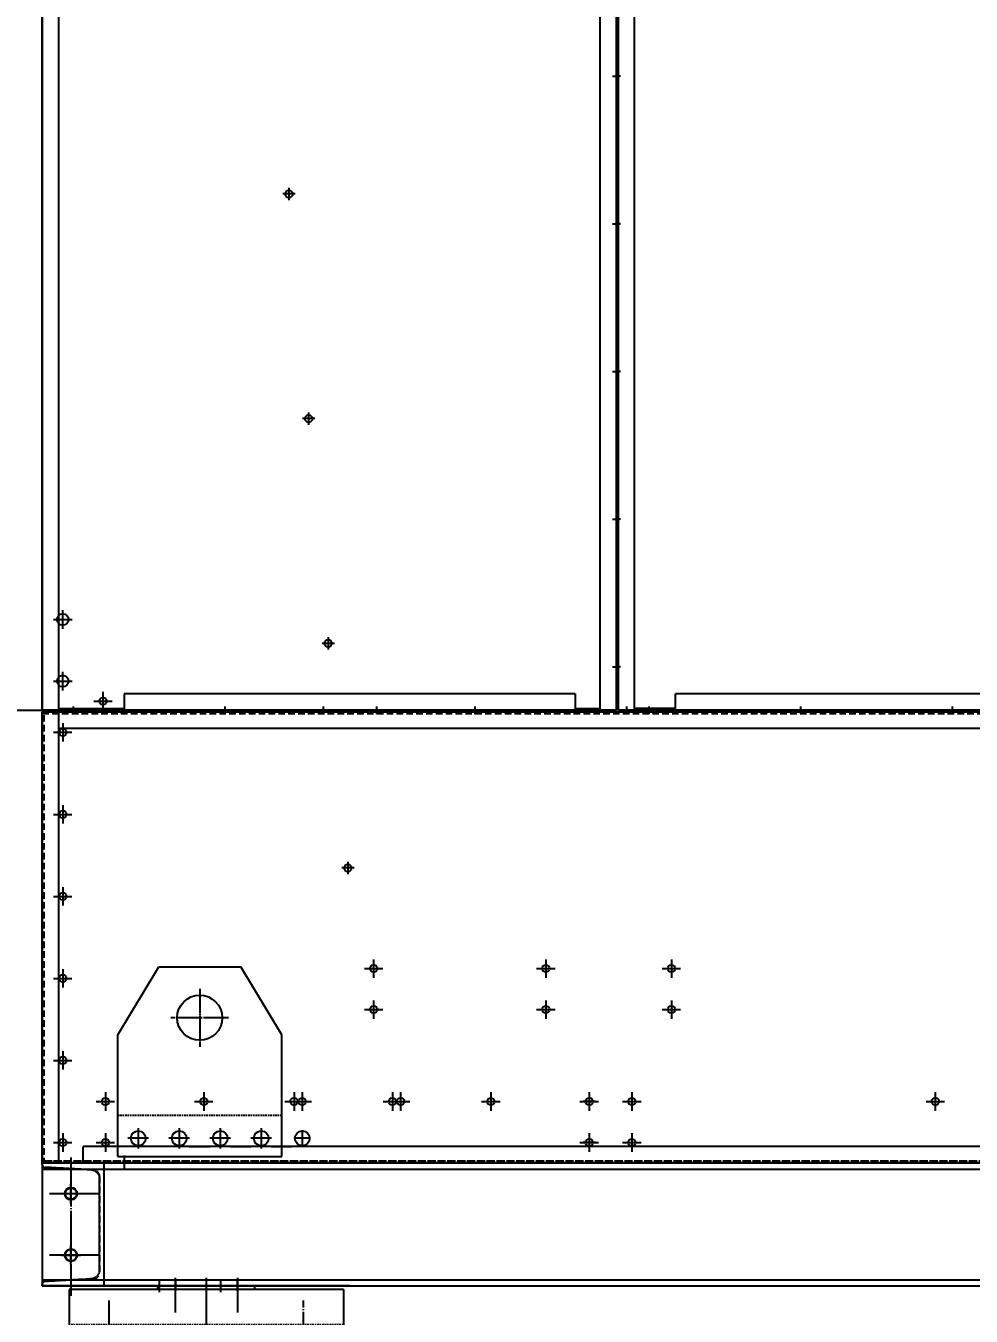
# Model space of a CAD drawing. Header units: millimetres. Extents: x 2322 to 24181, y 2355 to 17812.
# Drawn here: x 5527 to 6680, y 4616 to 6189 of the extents above; entities that cross this region are included whole.
import ezdxf

# ---------------------------------------------------------------- set-up
doc = ezdxf.new("R2010")
doc.units = ezdxf.units.MM
doc.linetypes.add('CENTER', pattern=[65, 60, -2, 1, -2])
doc.linetypes.add('HIDDEN', pattern=[3, 2, -1])
doc.layers.get('DEFPOINTS').update_dxf_attribs({"color": 140})
for name, color, linetype in [('2.위생-급수', 5, 'Continuous'), ('CENTER', 1, 'CENTER'), ('HOLE', 7, 'Continuous'), ('냉각탑', 7, 'Continuous'), ('숨은선', 5, 'HIDDEN')]:
    doc.layers.add(name, color=color, linetype=linetype)
doc.styles.add('shoptext', font='', dxfattribs={"width": 0.7, "oblique": 15})
doc.styles.get('shoptext').set_extended_font_data('HY울릉도L')
doc.dimstyles.new('SHOP', dxfattribs={"dimscale": 100, "dimtxt": 2, "dimasz": 1, "dimexe": 1, "dimexo": 1, "dimgap": 1, "dimtad": 1, "dimdec": 0, "dimzin": 11, "dimdsep": 46, "dimtxsty": 'shoptext', "dimblk": 'ARCHTICK', "dimcen": 2, "dimdle": 1, "dimclrd": 240, "dimclre": 240, "dimclrt": 7, "dimadec": 0, "dimazin": 0, "dimtfac": 1, "dimtdec": 0, "dimtix": 1, "dimtmove": 2, "dimatfit": 3, "dimfxl": 1, "dimtolj": 1, "dimtzin": 11, "dimarcsym": 0})

# ---------------------------------------------------------------- blocks, each defined once
blk = doc.blocks.new('6세로피스')
at = {"color": 1}
blk.add_line((0, 3), (0, -3), dxfattribs=at)
blk = doc.blocks.new('9가로피스')
at = {"color": 1}
blk.add_line((-4.5, 0), (4.5, 0), dxfattribs=at)
blk = doc.blocks.new('9세로피스')
at = {"rotation": 270}
blk.add_blockref('9가로피스', (0, 0), dxfattribs=at)
blk = doc.blocks.new('_Dot스')
at = {"color": 1}
blk.add_line((3, 0), (-3, 0), dxfattribs=at)
blk = doc.blocks.new('6가로피스')
blk.add_blockref('_Dot스', (0, 0))
blk = doc.blocks.new('_ArchTick')
at = {"color": 0, "linetype": 'ByBlock', "const_width": 0.15}
blk.add_lwpolyline([(-0.5, -0.5), (0.5, 0.5)], dxfattribs=at)
blk = doc.blocks.new('*D89')
at = {"layer": '2.위생-급수', "color": 240, "linetype": 'ByBlock', "lineweight": -2, "transparency": 16777216}
blk.add_line((4500.7, 8152.7), (4500.7, 4762.7), dxfattribs=at)
at = {"layer": '2.위생-급수', "color": 240, "lineweight": -2, "transparency": 16777216}
for p, q in [((7048.9, 8112.7), (4460.7, 8112.7)), ((5506.9, 4802.7), (4460.7, 4802.7))]:
    blk.add_line(p, q, dxfattribs=at)
at = {"layer": 'DEFPOINTS', "color": 0, "transparency": 16777216}
for p in [(7088.9, 8112.7), (4500.7, 4802.7), (5546.9, 4802.7)]:
    blk.add_point(p, dxfattribs=at)
at = {"layer": '2.위생-급수', "color": 240, "lineweight": -2, "transparency": 16777216, "xscale": 40, "yscale": 40, "zscale": 40}
for p, rotation in [((4500.7, 8112.7), 90), ((4500.7, 4802.7), 270)]:
    blk.add_blockref('_ArchTick', p, dxfattribs=dict(at, rotation=rotation))
at = {"layer": '2.위생-급수', "color": 7, "transparency": 16777216, "insert": (4360.7, 6457.7), "char_height": 200, "attachment_point": 5, "rotation": 90, "style": 'shoptext'}
blk.add_mtext('\\A1;3310', dxfattribs=at)
blk = doc.blocks.new('_Dot')
at = {"color": 0, "linetype": 'ByBlock', "lineweight": -2}
blk.add_line((-0.5, 0), (-1, 0), dxfattribs=at)
at = {"color": 0, "linetype": 'ByBlock', "const_width": 0.5}
blk.add_lwpolyline([(-0.25, 0, 1), (0.25, 0, 1)], format="xyb", close=True, dxfattribs=at)
blk = doc.blocks.new('*D90')
at = {"layer": '2.위생-급수', "color": 240, "linetype": 'ByBlock', "lineweight": -2, "transparency": 16777216}
for p, q in [((4500.7, 4802.9), (4500.7, 4842.9)), ((4500.7, 4802.9), (4500.7, 4652.7)), ((4500.7, 4652.7), (4500.7, 4612.7))]:
    blk.add_line(p, q, dxfattribs=at)
at = {"layer": '2.위생-급수', "color": 240, "lineweight": -2, "transparency": 16777216}
for p, q in [((5506.9, 4802.9), (4460.7, 4802.9)), ((5506.9, 4652.7), (4460.7, 4652.7))]:
    blk.add_line(p, q, dxfattribs=at)
at = {"layer": 'DEFPOINTS', "color": 0, "transparency": 16777216}
for p in [(5546.9, 4802.9), (4500.7, 4652.7), (5546.9, 4652.7)]:
    blk.add_point(p, dxfattribs=at)
at = {"layer": '2.위생-급수', "color": 240, "lineweight": -2, "transparency": 16777216, "xscale": 40, "yscale": 40, "zscale": 40}
for p, rotation in [((4500.7, 4802.9), 270), ((4500.7, 4652.7), 90)]:
    blk.add_blockref('_ArchTick', p, dxfattribs=dict(at, rotation=rotation))
at = {"layer": '2.위생-급수', "color": 7, "transparency": 16777216, "insert": (4360.7, 4727.8), "char_height": 200, "attachment_point": 5, "rotation": 90, "style": 'shoptext'}
blk.add_mtext('\\A1;150', dxfattribs=at)
blk = doc.blocks.new('*D91')
at = {"layer": '2.위생-급수', "color": 240, "linetype": 'ByBlock', "lineweight": -2, "transparency": 16777216}
blk.add_line((4500.7, 4692.7), (4500.7, 4257.7), dxfattribs=at)
at = {"layer": '2.위생-급수', "color": 240, "lineweight": -2, "transparency": 16777216}
for p, q in [((5506.9, 4652.7), (4460.7, 4652.7)), ((5506.9, 4297.7), (4460.7, 4297.7))]:
    blk.add_line(p, q, dxfattribs=at)
at = {"layer": 'DEFPOINTS', "color": 0, "transparency": 16777216}
for p in [(5546.9, 4652.7), (4500.7, 4297.7), (5546.9, 4297.7)]:
    blk.add_point(p, dxfattribs=at)
at = {"layer": '2.위생-급수', "color": 240, "lineweight": -2, "transparency": 16777216, "xscale": 40, "yscale": 40, "zscale": 40}
for p, rotation in [((4500.7, 4652.7), 90), ((4500.7, 4297.7), 270)]:
    blk.add_blockref('_ArchTick', p, dxfattribs=dict(at, rotation=rotation))
at = {"layer": '2.위생-급수', "color": 7, "transparency": 16777216, "insert": (4740, 4475.2), "char_height": 200, "attachment_point": 5, "rotation": 90, "style": 'shoptext'}
blk.add_mtext('\\A1;355', dxfattribs=at)
blk = doc.blocks.new('A$C25fbd1b3')
for p, q in [((7.8, 418.6), (7.8, 368.8)), ((7.8, 418.6), (342.2, 418.6)), ((115.9, 423.1), (234, 423.1)), ((115.9, 418.6), (115.9, 423.1)), ((221.2, 423.1), (128.8, 423.1)), ((234, 418.6), (234, 423.1)), ((342.2, 418.6), (342.2, 368.8)), ((7.8, 368.8), (342.2, 368.8)), ((47.9, 350.8), (47.9, 368.8)), ((47.9, 350.8), (47.9, 368.8)), ((48.9, 368.8), (48.9, 350.8)), ((64.3, 368.8), (64.3, 350.8)), ((65.3, 350.8), (65.3, 368.8)), ((157, 368.8), (193, 368.8)), ((162.8, 364.6), (162.8, 351.1)), ((187.2, 364.6), (187.2, 351.1)), ((187.2, 351.1), (187.2, 364.6)), ((198.5, 351.1), (198.5, 364.6)), ((198.5, 351.1), (198.5, 364.6)), ((284.7, 350.8), (284.7, 375.5)), ((284.7, 350.8), (284.7, 368.8)), ((285.7, 375.5), (285.7, 342.7)), ((285.7, 368.8), (285.7, 350.8)), ((301, 375.5), (301, 342.7)), ((301, 368.8), (301, 350.8)), ((302, 350.8), (302, 375.5)), ((302, 350.8), (302, 368.8)), ((302, 350.8), (302, 368.8)), ((67.3, 350.8), (39.1, 350.8)), ((175, 351.1), (151.4, 351.1)), ((163.8, 349.6), (162.9, 351.1)), ((163.8, 349.6), (175, 349.6)), ((163.8, 349.6), (163.8, 336.4)), ((175, 351.1), (198.5, 351.1)), ((175, 351.1), (198.5, 351.1)), ((186.2, 349.6), (175, 349.6)), ((186.2, 349.6), (187.1, 351.1)), ((186.2, 349.6), (186.2, 336.4)), ((282.7, 350.8), (310.8, 350.8)), ((15.8, 342.7), (81.3, 342.7)), ((186.2, 336.4), (186.2, 306.2)), ((187.1, 336.4), (187.1, 306.8)), ((334.2, 342.7), (268.6, 342.7)), ((206.4, 317.9), (223.6, 321.2)), ((213.7, 327.3), (216.2, 327.3)), ((115.4, 313.7), (175, 313.7)), ((226.2, 305.7), (127.8, 287.9)), ((152.3, 306.8), (150.4, 313.7)), ((152.3, 306.8), (175, 306.8)), ((230.7, 313.7), (234.7, 313.7)), ((162.9, 283.2), (225.3, 295)), ((163.8, 294.4), (163.8, 283.4)), ((227, 279.4), (128.6, 261.6)), ((162.9, 256), (225.3, 267.8)), ((163.8, 267.9), (163.8, 256.1)), ((227, 252.1), (128.6, 234.3)), ((162.9, 228.7), (225.3, 240.6)), ((163.8, 241.4), (163.8, 228.9)), ((227, 224.9), (128.6, 207.1)), ((162.1, 210.8), (174.2, 210.8)), ((162.9, 201.5), (225.3, 213.3)), ((163, 213.3), (163, 209.8)), ((186.3, 210.8), (174.2, 210.8)), ((185.4, 217.4), (185.4, 209.8)), ((227, 197.7), (128.6, 179.9)), ((175, 175.4), (225.3, 183.9)), ((175, 157.1), (129.2, 149.2)), ((178.5, 145.6), (225.3, 153.5)), ((177.9, 128), (143.6, 120.2)), ((177.9, 128), (144.3, 120.3)), ((124.9, 120.3), (175, 120.3)), ((225.3, 120.3), (175, 112.7)), ((175, 114.3), (180.9, 113.8)), ((89.4, 103), (111.7, 103)), ((111.7, 105.4), (111.7, 103)), ((225.9, 103), (111.7, 103)), ((238.3, 105.4), (238.3, 103)), ((260.6, 103), (238.3, 103)), ((15.8, 86.8), (81.4, 86.8)), ((175, 94.3), (89.4, 94.3)), ((89.4, 94.3), (175, 94.3)), ((89.4, 94.3), (260.7, 94.3)), ((106.6, 94.3), (89.4, 94.3)), ((243.4, 94.3), (260.6, 94.3)), ((334.2, 86.8), (268.6, 86.8)), ((0, 68.1), (350, 68.1))]:
    blk.add_line(p, q)
at = {"linetype": 'CENTER'}
for p, q in [((293.4, 349.4), (293.4, 405.2)), ((293.4, 356.2), (293.4, 389.6)), ((104.3, 83.8), (104.3, 107.4)), ((245.7, 83.8), (245.7, 107.4))]:
    blk.add_line(p, q, dxfattribs=at)
at = {"linetype": 'HIDDEN'}
for p, q in [((7.8, 375.5), (342.2, 375.5)), ((30.5, 342.7), (30.5, 86.8)), ((319.5, 342.7), (319.5, 86.8)), ((111.7, 103), (89.4, 103)), ((238.3, 103), (260.6, 103))]:
    blk.add_line(p, q, dxfattribs=at)
at = {"color": 0}
for p, q in [((186.2, 335.1), (187.5, 336.4)), ((232.6, 313.7), (235, 316.1)), ((196.5, 306.8), (202.2, 312.6))]:
    blk.add_line(p, q, dxfattribs=at)
for points, const_width in [([(157, 368.8, 0.322657), (151.4, 364.6, 0.322657)], 1.2), ([(193, 368.8, -0.322657), (198.5, 364.6, -0.322657)], 1.2), ([(185.5, 298.3), (223.6, 304.7, 0.664207), (223.6, 321.2, 0.63815)], 1.2), ([(185.5, 298.3), (223.6, 304.7, 0.562661), (225.9, 319.8, 0.562661)], 1.2), ([(230.7, 325, 0.414214), (228.4, 327.3, 0.414214)], 0.909), ([(127.8, 303.3, 0.725116), (127.8, 287.9, 0.725116)], 1.2), ([(187.1, 272.1), (225.3, 278.5, 0.664207), (225.3, 295, 0.63815)], 1.2), ([(128.6, 277, 0.725116), (128.6, 261.6, 0.725116)], 1.2), ([(187.1, 244.9), (225.3, 251.3, 0.664207), (225.3, 267.8, 0.63815)], 1.2), ([(128.6, 249.7, 0.725116), (128.6, 234.3, 0.725116)], 1.2), ([(185.4, 217.4), (225.3, 224, 0.664207), (225.3, 240.6)], 1.2), ([(128.6, 222.5, 0.725116), (128.6, 207.1, 0.725116)], 1.2), ([(175, 188.4), (225.3, 196.8, 0.664207), (225.3, 213.3, 0.63815)], 1.2), ([(128.6, 195.3, 0.725116), (128.6, 179.9, 0.725116)], 1.2), ([(175, 157.1), (225.3, 168.5, 0.712533), (225.3, 183.9, 0.643566)], 1.2), ([(128.6, 167, 0.611938), (128.6, 148.8, 0.611938)], 1.2), ([(225.3, 153.5, -0.712533), (225.3, 138.1), (177.9, 128)], 1.2), ([(128.6, 134.9, 0.495188), (125.3, 119.9, 0.495188)], 1.2), ([(225.9, 103, 0.602155), (225.3, 120.3, 0.60596)], 1.2)]:
    blk.add_lwpolyline(points, format="xyb", dxfattribs=dict(const_width=const_width))
for points, const_width in [([(151.4, 351.1), (151.4, 364.6)], 1.2), ([(198.5, 351.1), (198.5, 364.6)], 1.2), ([(15.8, 350.8), (15.8, 86.8)], 1.34), ([(15.8, 350.8), (47.9, 350.8)], 1.34), ([(15.8, 350.8), (47.9, 350.8)], 1.34), ([(65.3, 350.8), (77.3, 350.8)], 1.34), ([(67.3, 350.8), (77.3, 350.8)], 1.34), ([(77.3, 350.8), (77.3, 342.7)], 1.34), ([(77.3, 350.8), (77.3, 342.7)], 1.34), ([(162.9, 351.1), (151.4, 351.1)], 1.2), ([(162.9, 351.1), (162.9, 336.4)], 0.751), ([(187.1, 351.1), (198.5, 351.1)], 1.2), ([(187.1, 351.1), (187.1, 336.4)], 0.751), ([(282.7, 350.8), (272.7, 350.8)], 1.34), ([(284.7, 350.8), (272.7, 350.8)], 1.34), ([(272.7, 350.8), (272.7, 342.7)], 1.34), ([(272.7, 350.8), (272.7, 342.7)], 1.34), ([(334.2, 350.8), (302, 350.8)], 1.34), ([(334.2, 350.8), (302, 350.8)], 1.34), ([(334.2, 350.8), (334.2, 86.8)], 1.34), ([(81.3, 342.7), (81.4, 86.8)], 1.34), ([(175, 336.4), (114.2, 336.4)], 0.909), ([(114.2, 336.4), (115.4, 313.7)], 0.909), ([(175, 336.4), (235.3, 336.4)], 0.909), ([(235.7, 336.4), (234.6, 313.7)], 0.909), ([(235.3, 336.4), (234.7, 313.7)], 0.909), ([(268.6, 342.7), (268.6, 86.8)], 1.34), ([(197.7, 306.8), (213.7, 327.3)], 0.909), ([(223.6, 321.2), (209.6, 322.1)], 1.2), ([(213.7, 327.3), (228.4, 327.3)], 0.909), ([(230.7, 325), (230.7, 313.7)], 0.909), ([(150.4, 313.7), (115.4, 313.7)], 0.909), ([(127.8, 303.3), (152.1, 307.7)], 1.2), ([(197.7, 306.8), (186.2, 306.8)], 1.2), ([(186.3, 306.8), (186.3, 287.6)], 0.976), ([(230.7, 313.7), (234.7, 313.7)], 0.909), ([(127.8, 287.9), (162.1, 286.4)], 1.2), ([(128.6, 277), (162.9, 283.2)], 1.2), ([(162.9, 294.2), (162.9, 283.2)], 0.751), ([(225.3, 295), (187.1, 297.4)], 1.2), ([(162.9, 267.8), (162.9, 256)], 0.751), ([(225.3, 267.8), (186.3, 270.2)], 1.2), ([(186.3, 272), (186.3, 260.4)], 0.976), ([(128.6, 261.6), (162.9, 260.1)], 1.2), ([(128.6, 249.7), (162.9, 256)], 1.2), ([(162.9, 241.2), (162.9, 228.7)], 0.751), ([(225.3, 240.6), (186.3, 243)], 1.2), ([(186.3, 244.8), (186.3, 233.2)], 0.976), ([(128.6, 234.3), (162.9, 232.8)], 1.2), ([(128.6, 222.5), (162.9, 228.7)], 1.2), ([(128.6, 207.1), (179.2, 204.9)], 1.2), ([(128.6, 195.3), (179.2, 204.5)], 1.2), ([(162.1, 210.8), (163, 209.8)], 0.976), ([(162.1, 213.1), (162.1, 210.8)], 0.751), ([(163, 209.8), (174.2, 209.8)], 0.751), ([(185.4, 209.8), (174.2, 209.8)], 0.751), ([(186.3, 210.8), (185.4, 209.8)], 0.751), ([(225.3, 213.3), (186.3, 215.7)], 1.2), ([(186.3, 217.5), (186.3, 210.8)], 0.976), ([(225.3, 183.9), (175, 188.6)], 1.2), ([(128.6, 179.9), (175.8, 175.5)], 1.2), ([(128.6, 167), (175, 175.4)], 1.2), ([(175, 157.1), (225.3, 153.5)], 1.2), ([(128.6, 148.7), (178.5, 145.6)], 1.2), ([(178.5, 145.6), (128.6, 134.9)], 1.2), ([(225.3, 120.3), (177.9, 128)], 1.2), ([(225.3, 121.6), (177.9, 128)], 1.2), ([(111.7, 120.3), (111.7, 105.4)], 1.2), ([(124.9, 120.3), (111.7, 120.3)], 1.2), ([(225.1, 120.3), (238.3, 120.3)], 1.2), ([(238.3, 120.3), (238.3, 105.4)], 1.2), ([(111.7, 105.4), (89.4, 105.4)], 1.2), ([(89.4, 105.4), (89.4, 94.3)], 1.2), ([(89.4, 94.3), (89.4, 86.8)], 1.2), ([(238.3, 105.4), (260.6, 105.4)], 1.2), ([(260.6, 105.4), (260.6, 94.3)], 1.2), ([(260.6, 94.3), (260.6, 86.8)], 1.2), ([(0, 86.8), (0, 68.1)], 1.34), ([(0, 86.8), (15.8, 86.8)], 1.34), ([(81.4, 86.8), (268.6, 86.8)], 1.34), ([(350, 86.8), (334.2, 86.8)], 1.34), ([(350, 86.8), (350, 68.1)], 1.34), ([(0, 68.1), (350, 68.1)], 1.34)]:
    blk.add_lwpolyline(points, dxfattribs=dict(const_width=const_width))
for centre, radius, start, end in [((157.1, 362.8), 5.94, 17.2184, 162.7816), ((175.1, 348.4), 20.4, 90.4828, 127.3884), ((174.8, 348.4), 20.4, 52.6116, 89.5172), ((192.8, 362.8), 5.94, 17.2184, 162.7816)]:
    blk.add_arc(centre, radius, start, end)
at = {"layer": 'CENTER'}
for p, q in [((137, 433), (137, 390.9)), ((175, 433), (175, 55.5)), ((213, 433), (213, 390.9)), ((56.6, 331.7), (56.6, 405.2)), ((293.4, 331.7), (293.4, 405.2)), ((26.5, 55.4), (26.5, 102.4)), ((323.5, 55.4), (323.5, 102.4))]:
    blk.add_line(p, q, dxfattribs=at)

msp = doc.modelspace()

# ---------------------------------------------------------------- hatches: boundary and pattern name
h = msp.add_hatch()
h.set_pattern_fill('CROSS', scale=50)
h.set_pattern_definition([(0, (-358621.06, 1846203.1), (317.5, 317.5), [158.75, -476.25]), (90, (-358541.68, 1846123.73), (-317.5, 317.5), [158.75, -476.25])])
h.paths.add_polyline_path([(5547, 7760.7), (5247, 7760.7), (5247, 5354.7), (5547, 5354.7)])

# ---------------------------------------------------------------- linework, layer by layer
for p, q in [((5546.9, 5354.7), (5546.9, 7760.7)), ((5546.9, 5354.7), (5546.9, 7760.7)), ((6249, 5354.7), (6249, 7760.7)), ((6249, 5354.7), (6249, 7760.7)), ((6269, 5354.7), (6269, 7760.7)), ((6269, 5354.7), (6269, 7760.7)), ((7179, 5374.7), (6319, 5374.7)), ((6319, 5356.7), (6319, 5374.7)), ((7179, 5374.7), (6319, 5374.7)), ((6319, 5356.7), (6319, 5374.7)), ((5546.9, 4802.7), (5546.9, 5352.7)), ((5546.9, 4802.7), (5546.9, 5352.7)), ((5546.9, 5352.7), (5546.9, 4802.7)), ((5546.9, 4802.7), (5546.9, 5352.7)), ((5546.9, 4802.7), (5546.9, 5352.7)), ((5546.9, 5352.7), (5546.9, 4802.7)), ((5546.9, 5352.7), (7826.8, 5352.7)), ((5566.9, 5356.7), (5646.9, 5356.7)), ((5566.9, 5352.7), (5566.9, 4802.7)), ((5566.9, 5352.7), (5566.9, 4802.7)), ((6196.9, 5356.7), (6226.9, 5356.7)), ((7249, 5354.7), (6249, 5354.7)), ((7249, 5354.7), (6249, 5354.7)), ((6319, 5356.7), (6269, 5356.7)), ((5566.9, 5332.7), (7806.8, 5332.7)), ((5638.9, 4958.7), (5688.9, 5041.7)), ((5688.9, 5041.7), (5788.9, 5041.7)), ((5838.9, 4958.7), (5788.9, 5041.7)), ((5638.9, 4810.7), (5638.9, 4958.7)), ((5838.9, 4810.7), (5838.9, 4958.7)), ((7776.8, 4822.7), (5596.8, 4822.7)), ((5596.8, 4802.7), (5596.8, 4822.7)), ((5725.9, 4822.7), (5751.4, 4822.7)), ((5776.4, 4822.7), (5801.4, 4822.7)), ((5826.4, 4822.7), (5851.4, 4822.7)), ((5546.9, 4802.7), (12446.8, 4802.7)), ((5546.9, 4802.7), (5546.9, 4652.7)), ((5546.9, 4802.7), (5546.9, 4653)), ((5546.9, 4802.7), (5546.9, 4801)), ((5621.9, 4802.7), (5546.9, 4802.7)), ((7706.8, 4802.7), (5546.9, 4802.7)), ((7706.8, 4802.7), (5546.9, 4802.7)), ((5546.9, 4802.7), (7706.9, 4802.7)), ((7826.8, 4802.7), (5546.9, 4802.7)), ((7826.8, 4802.7), (5546.9, 4802.7)), ((5546.9, 4802.7), (7826.9, 4802.7)), ((5598.9, 4802.7), (5648.9, 4802.7)), ((5598.9, 4802.7), (5648.9, 4802.7)), ((5598.9, 4802.7), (5648.9, 4802.7)), ((5638.9, 4810.7), (5838.9, 4810.7)), ((6238.9, 4802.7), (6188.9, 4802.7)), ((6240.9, 4802.7), (6290.9, 4802.7)), ((5546.9, 4795.2), (12446.8, 4795.2)), ((5546.9, 4660.2), (12446.8, 4660.2)), ((5546.9, 4652.7), (5546.9, 4654.3)), ((5546.9, 4652.7), (12446.8, 4652.7)), ((5621.9, 4652.7), (5546.9, 4652.7)), ((5621.9, 4652.7), (5546.9, 4652.7)), ((5921.9, 4652.7), (5571.9, 4652.7))]:
    msp.add_line(p, q)
at = {"color": 7}
for p, q in [((5546.9, 7760.7), (5546.9, 5354.7)), ((5546.9, 7760.7), (5546.9, 5354.7)), ((5566.9, 7760.7), (5566.9, 5354.7)), ((6226.9, 7760.7), (6226.9, 5354.7)), ((6246.9, 7760.7), (6246.9, 5354.7)), ((6249, 7760.7), (6249, 5354.7)), ((5646.9, 5374.7), (5646.9, 5354.7)), ((5883.8, 5374.7), (5646.9, 5374.7)), ((6196.9, 5374.7), (5883.8, 5374.7)), ((6196.9, 5374.7), (6196.9, 5354.7)), ((6246.9, 5354.7), (5546.9, 5354.7)), ((7826.9, 5352.7), (5546.9, 5352.7)), ((5546.9, 5352.7), (5546.9, 4802.7)), ((5635.9, 5352.7), (5564.9, 5352.7)), ((5633.9, 5354.7), (5566.9, 5354.7)), ((5566.9, 5350.7), (5566.9, 5327.7)), ((7249, 5354.7), (6249, 5354.7))]:
    msp.add_line(p, q, dxfattribs=at)
at = {"color": 1}
for p, q in [((5855.2, 5984.1), (5840.2, 5984.1)), ((5855.2, 5984.1), (5840.2, 5984.1)), ((5847.7, 5991.6), (5847.7, 5976.6)), ((5847.7, 5991.6), (5847.7, 5976.6)), ((5871.7, 5717.7), (5871.7, 5702.7)), ((5871.7, 5717.7), (5871.7, 5702.7)), ((5879.2, 5710.2), (5864.2, 5710.2)), ((5879.2, 5710.2), (5864.2, 5710.2)), ((5895.6, 5443.7), (5895.6, 5428.7)), ((5895.6, 5443.7), (5895.6, 5428.7)), ((5903.1, 5436.2), (5888.1, 5436.2)), ((5903.1, 5436.2), (5888.1, 5436.2)), ((5927.1, 5162.3), (5912.1, 5162.3)), ((5919.6, 5169.8), (5919.6, 5154.8)), ((5646.9, 4811.7), (5646.9, 4793.7)), ((5646.9, 4811.7), (5646.9, 4793.7)), ((5689.4, 4660.2), (5689.4, 4645.2)), ((5709.4, 4658.7), (5709.4, 4646.7)), ((5764.4, 4660.2), (5764.4, 4645.2)), ((5784.4, 4658.7), (5784.4, 4646.7))]:
    msp.add_line(p, q, dxfattribs=at)
at = {"color": 7}
msp.add_lwpolyline([(5547, 7760.7), (5247, 7760.7), (5247, 5354.7), (5547, 5354.7)], close=True, dxfattribs=at)
for centre, radius in [((5847.7, 5984.1), 4.5), ((5847.7, 5984.1), 4.5), ((5871.7, 5710.2), 4.5), ((5871.7, 5710.2), 4.5), ((5895.6, 5436.2), 4.5), ((5895.6, 5436.2), 4.5), ((5620.9, 5365.7), 4.5), ((5620.9, 5365.7), 4.5), ((5571.9, 5327.7), 4.5), ((5571.9, 5327.7), 4.5), ((5571.9, 5227.7), 4.5), ((5571.9, 5227.7), 4.5), ((5919.6, 5162.3), 4.5), ((5571.9, 5127.7), 4.5), ((5571.9, 5127.7), 4.5), ((5951, 5039.7), 4.5), ((5951, 5039.7), 4.5), ((5951, 5039.7), 4.5), ((5951, 5039.7), 4.5), ((6161, 5039.7), 4.5), ((6161, 5039.7), 4.5), ((6314.1, 5039.7), 4.5), ((6314.1, 5039.7), 4.5), ((5571.9, 5027.7), 4.5), ((5571.9, 5027.7), 4.5), ((5738.9, 4979.7), 27.5), ((5951, 4989.7), 4.5), ((5951, 4989.7), 4.5), ((5951, 4989.7), 4.5), ((5951, 4989.7), 4.5), ((6161, 4989.7), 4.5), ((6161, 4989.7), 4.5), ((6314.1, 4989.7), 4.5), ((6314.1, 4989.7), 4.5), ((5571.9, 4927.7), 4.5), ((5571.9, 4927.7), 4.5), ((5623.9, 4877.7), 4.5), ((5623.9, 4877.7), 4.5), ((5743.9, 4877.7), 4.5), ((5743.9, 4877.7), 4.5), ((5853.9, 4877.7), 4.5), ((5853.9, 4877.7), 4.5), ((5863.9, 4877.7), 4.5), ((5863.9, 4877.7), 4.5), ((5973.9, 4877.7), 4.5), ((5973.9, 4877.7), 4.5), ((5983.9, 4877.7), 4.5), ((5983.9, 4877.7), 4.5), ((6093.9, 4877.7), 4.5), ((6093.9, 4877.7), 4.5), ((6213.9, 4877.7), 4.5), ((6213.9, 4877.7), 4.5), ((6265.9, 4877.7), 4.5), ((6265.9, 4877.7), 4.5), ((6635.9, 4877.7), 4.5), ((6635.9, 4877.7), 4.5), ((5571.9, 4827.7), 4.5), ((5571.9, 4827.7), 4.5), ((5623.9, 4827.7), 4.5), ((5623.9, 4827.7), 4.5), ((5663.9, 4832.7), 9), ((5713.9, 4832.7), 9), ((5713.9, 4832.7), 9), ((5763.9, 4832.7), 9), ((5763.9, 4832.7), 9), ((5813.9, 4832.7), 9), ((5813.9, 4832.7), 9), ((5863.9, 4832.7), 9), ((6213.9, 4827.7), 4.5), ((6213.9, 4827.7), 4.5), ((6265.9, 4827.7), 4.5), ((6265.9, 4827.7), 4.5), ((5581.9, 4765.2), 7.5), ((5581.9, 4765.2), 7), ((5581.9, 4690.2), 7.5), ((5581.9, 4690.2), 7)]:
    msp.add_circle(centre, radius)
for centre in [(5571.9, 5465.2), (5571.9, 5390.2)]:
    msp.add_circle(centre, 7, dxfattribs=at)
at = {"layer": 'CENTER'}
for p, q in [((5571.9, 5453.8), (5571.9, 5476.5)), ((5560.5, 5465.2), (5583.3, 5465.2)), ((5571.9, 5378.8), (5571.9, 5401.5)), ((5560.5, 5390.2), (5583.3, 5390.2)), ((5609.6, 5365.7), (5632.1, 5365.7)), ((5609.6, 5365.7), (5632.1, 5365.7)), ((5620.9, 5376.9), (5620.9, 5354.4)), ((5620.9, 5376.9), (5620.9, 5354.4)), ((5620.9, 5376.9), (5620.9, 5354.4)), ((5571.9, 5338.9), (5571.9, 5316.4)), ((5571.9, 5338.9), (5571.9, 5316.4)), ((5571.9, 5338.9), (5571.9, 5316.4)), ((5560.6, 5327.7), (5583.1, 5327.7)), ((5560.6, 5327.7), (5583.1, 5327.7)), ((5560.6, 5227.7), (5583.1, 5227.7)), ((5560.6, 5227.7), (5583.1, 5227.7)), ((5571.9, 5238.9), (5571.9, 5216.4)), ((5571.9, 5238.9), (5571.9, 5216.4)), ((5571.9, 5238.9), (5571.9, 5216.4)), ((5571.9, 5138.9), (5571.9, 5116.4)), ((5571.9, 5138.9), (5571.9, 5116.4)), ((5571.9, 5138.9), (5571.9, 5116.4)), ((5560.6, 5127.7), (5583.1, 5127.7)), ((5560.6, 5127.7), (5583.1, 5127.7)), ((5951, 5050.9), (5951, 5028.4)), ((5951, 5050.9), (5951, 5028.4)), ((5951, 5050.9), (5951, 5028.4)), ((5951, 5050.9), (5951, 5028.4)), ((5951, 5050.9), (5951, 5028.4)), ((5951, 5050.9), (5951, 5028.4)), ((6161, 5050.9), (6161, 5028.4)), ((6161, 5050.9), (6161, 5028.4)), ((6161, 5050.9), (6161, 5028.4)), ((6314.1, 5050.9), (6314.1, 5028.4)), ((6314.1, 5050.9), (6314.1, 5028.4)), ((6314.1, 5050.9), (6314.1, 5028.4)), ((5571.9, 5038.9), (5571.9, 5016.4)), ((5571.9, 5038.9), (5571.9, 5016.4)), ((5571.9, 5038.9), (5571.9, 5016.4)), ((5939.7, 5039.7), (5962.2, 5039.7)), ((5939.7, 5039.7), (5962.2, 5039.7)), ((5939.7, 5039.7), (5962.2, 5039.7)), ((5939.7, 5039.7), (5962.2, 5039.7)), ((6149.7, 5039.7), (6172.2, 5039.7)), ((6149.7, 5039.7), (6172.2, 5039.7)), ((6302.8, 5039.7), (6325.3, 5039.7)), ((6302.8, 5039.7), (6325.3, 5039.7)), ((5560.6, 5027.7), (5583.1, 5027.7)), ((5560.6, 5027.7), (5583.1, 5027.7)), ((5939.7, 4989.7), (5962.2, 4989.7)), ((5939.7, 4989.7), (5962.2, 4989.7)), ((5939.7, 4989.7), (5962.2, 4989.7)), ((5939.7, 4989.7), (5962.2, 4989.7)), ((5951, 5000.9), (5951, 4978.4)), ((5951, 5000.9), (5951, 4978.4)), ((5951, 5000.9), (5951, 4978.4)), ((5951, 5000.9), (5951, 4978.4)), ((5951, 5000.9), (5951, 4978.4)), ((5951, 5000.9), (5951, 4978.4)), ((6149.7, 4989.7), (6172.2, 4989.7)), ((6149.7, 4989.7), (6172.2, 4989.7)), ((6161, 5000.9), (6161, 4978.4)), ((6161, 5000.9), (6161, 4978.4)), ((6161, 5000.9), (6161, 4978.4)), ((6302.8, 4989.7), (6325.3, 4989.7)), ((6302.8, 4989.7), (6325.3, 4989.7)), ((6314.1, 5000.9), (6314.1, 4978.4)), ((6314.1, 5000.9), (6314.1, 4978.4)), ((6314.1, 5000.9), (6314.1, 4978.4)), ((5560.6, 4927.7), (5583.1, 4927.7)), ((5560.6, 4927.7), (5583.1, 4927.7)), ((5571.9, 4938.9), (5571.9, 4916.4)), ((5571.9, 4938.9), (5571.9, 4916.4)), ((5571.9, 4938.9), (5571.9, 4916.4)), ((5612.6, 4877.7), (5635.1, 4877.7)), ((5612.6, 4877.7), (5635.1, 4877.7)), ((5616.4, 4877.7), (5631.4, 4877.7)), ((5616.4, 4877.7), (5631.4, 4877.7)), ((5623.9, 4888.9), (5623.9, 4866.4)), ((5623.9, 4888.9), (5623.9, 4866.4)), ((5623.9, 4888.9), (5623.9, 4866.4)), ((5623.9, 4885.2), (5623.9, 4870.2)), ((5623.9, 4885.2), (5623.9, 4870.2)), ((5623.9, 4885.2), (5623.9, 4870.2)), ((5732.6, 4877.7), (5755.1, 4877.7)), ((5732.6, 4877.7), (5755.1, 4877.7)), ((5736.4, 4877.7), (5751.4, 4877.7)), ((5736.4, 4877.7), (5751.4, 4877.7)), ((5743.9, 4888.9), (5743.9, 4866.4)), ((5743.9, 4888.9), (5743.9, 4866.4)), ((5743.9, 4888.9), (5743.9, 4866.4)), ((5743.9, 4885.2), (5743.9, 4870.2)), ((5743.9, 4885.2), (5743.9, 4870.2)), ((5743.9, 4885.2), (5743.9, 4870.2)), ((5842.6, 4877.7), (5865.1, 4877.7)), ((5842.6, 4877.7), (5865.1, 4877.7)), ((5846.4, 4877.7), (5861.4, 4877.7)), ((5846.4, 4877.7), (5861.4, 4877.7)), ((5852.6, 4877.7), (5875.1, 4877.7)), ((5852.6, 4877.7), (5875.1, 4877.7)), ((5853.9, 4888.9), (5853.9, 4866.4)), ((5853.9, 4888.9), (5853.9, 4866.4)), ((5853.9, 4888.9), (5853.9, 4866.4)), ((5853.9, 4885.2), (5853.9, 4870.2)), ((5853.9, 4885.2), (5853.9, 4870.2)), ((5853.9, 4885.2), (5853.9, 4870.2)), ((5856.4, 4877.7), (5871.4, 4877.7)), ((5856.4, 4877.7), (5871.4, 4877.7)), ((5863.9, 4888.9), (5863.9, 4866.4)), ((5863.9, 4888.9), (5863.9, 4866.4)), ((5863.9, 4888.9), (5863.9, 4866.4)), ((5863.9, 4885.2), (5863.9, 4870.2)), ((5863.9, 4885.2), (5863.9, 4870.2)), ((5863.9, 4885.2), (5863.9, 4870.2)), ((5962.6, 4877.7), (5985.1, 4877.7)), ((5962.6, 4877.7), (5985.1, 4877.7)), ((5966.4, 4877.7), (5981.4, 4877.7)), ((5966.4, 4877.7), (5981.4, 4877.7)), ((5972.6, 4877.7), (5995.1, 4877.7)), ((5972.6, 4877.7), (5995.1, 4877.7)), ((5973.9, 4888.9), (5973.9, 4866.4)), ((5973.9, 4888.9), (5973.9, 4866.4)), ((5973.9, 4888.9), (5973.9, 4866.4)), ((5973.9, 4885.2), (5973.9, 4870.2)), ((5973.9, 4885.2), (5973.9, 4870.2)), ((5973.9, 4885.2), (5973.9, 4870.2)), ((5976.4, 4877.7), (5991.4, 4877.7)), ((5976.4, 4877.7), (5991.4, 4877.7)), ((5983.9, 4888.9), (5983.9, 4866.4)), ((5983.9, 4888.9), (5983.9, 4866.4)), ((5983.9, 4888.9), (5983.9, 4866.4)), ((5983.9, 4885.2), (5983.9, 4870.2)), ((5983.9, 4885.2), (5983.9, 4870.2)), ((5983.9, 4885.2), (5983.9, 4870.2)), ((6082.6, 4877.7), (6105.1, 4877.7)), ((6082.6, 4877.7), (6105.1, 4877.7)), ((6086.4, 4877.7), (6101.4, 4877.7)), ((6086.4, 4877.7), (6101.4, 4877.7)), ((6093.9, 4888.9), (6093.9, 4866.4)), ((6093.9, 4888.9), (6093.9, 4866.4)), ((6093.9, 4888.9), (6093.9, 4866.4)), ((6093.9, 4885.2), (6093.9, 4870.2)), ((6093.9, 4885.2), (6093.9, 4870.2)), ((6093.9, 4885.2), (6093.9, 4870.2)), ((6202.6, 4877.7), (6225.1, 4877.7)), ((6202.6, 4877.7), (6225.1, 4877.7)), ((6221.4, 4877.7), (6206.4, 4877.7)), ((6206.4, 4877.7), (6221.4, 4877.7)), ((6206.4, 4877.7), (6221.4, 4877.7)), ((6213.9, 4888.9), (6213.9, 4866.4)), ((6213.9, 4888.9), (6213.9, 4866.4)), ((6213.9, 4888.9), (6213.9, 4866.4)), ((6213.9, 4885.2), (6213.9, 4870.2)), ((6213.9, 4885.2), (6213.9, 4870.2)), ((6213.9, 4885.2), (6213.9, 4870.2)), ((6254.6, 4877.7), (6277.1, 4877.7)), ((6254.6, 4877.7), (6277.1, 4877.7)), ((6258.4, 4877.7), (6273.4, 4877.7)), ((6258.4, 4877.7), (6273.4, 4877.7)), ((6265.9, 4888.9), (6265.9, 4866.4)), ((6265.9, 4888.9), (6265.9, 4866.4)), ((6265.9, 4888.9), (6265.9, 4866.4)), ((6265.9, 4885.2), (6265.9, 4870.2)), ((6265.9, 4885.2), (6265.9, 4870.2)), ((6265.9, 4885.2), (6265.9, 4870.2)), ((6624.6, 4877.7), (6647.1, 4877.7)), ((6624.6, 4877.7), (6647.1, 4877.7)), ((6628.4, 4877.7), (6643.4, 4877.7)), ((6628.4, 4877.7), (6643.4, 4877.7)), ((6635.9, 4888.9), (6635.9, 4866.4)), ((6635.9, 4888.9), (6635.9, 4866.4)), ((6635.9, 4888.9), (6635.9, 4866.4)), ((6635.9, 4885.2), (6635.9, 4870.2)), ((6635.9, 4885.2), (6635.9, 4870.2)), ((6635.9, 4885.2), (6635.9, 4870.2)), ((5571.9, 4838.9), (5571.9, 4816.4)), ((5571.9, 4838.9), (5571.9, 4816.4)), ((5571.9, 4838.9), (5571.9, 4816.4)), ((5623.9, 4838.9), (5623.9, 4816.4)), ((5623.9, 4838.9), (5623.9, 4816.4)), ((5623.9, 4838.9), (5623.9, 4816.4)), ((5623.9, 4835.2), (5623.9, 4820.2)), ((5623.9, 4835.2), (5623.9, 4820.2)), ((5623.9, 4835.2), (5623.9, 4820.2)), ((5623.9, 4835.2), (5623.9, 4820.2)), ((5676.4, 4832.7), (5651.4, 4832.7)), ((5663.9, 4845.2), (5663.9, 4820.2)), ((5726.4, 4832.7), (5701.4, 4832.7)), ((5723.9, 4832.7), (5703.9, 4832.7)), ((5713.9, 4845.2), (5713.9, 4820.2)), ((5713.9, 4842.7), (5713.9, 4822.7)), ((5776.4, 4832.7), (5751.4, 4832.7)), ((5773.9, 4832.7), (5753.9, 4832.7)), ((5763.9, 4845.2), (5763.9, 4820.2)), ((5763.9, 4842.7), (5763.9, 4822.7)), ((5826.4, 4832.7), (5801.4, 4832.7)), ((5823.9, 4832.7), (5803.9, 4832.7)), ((5813.9, 4845.2), (5813.9, 4820.2)), ((5813.9, 4842.7), (5813.9, 4822.7)), ((5873.9, 4832.7), (5853.9, 4832.7)), ((5863.9, 4842.7), (5863.9, 4822.7)), ((6213.9, 4838.9), (6213.9, 4816.4)), ((6213.9, 4838.9), (6213.9, 4816.4)), ((6213.9, 4838.9), (6213.9, 4816.4)), ((6213.9, 4835.2), (6213.9, 4820.2)), ((6213.9, 4835.2), (6213.9, 4820.2)), ((6213.9, 4835.2), (6213.9, 4820.2)), ((6213.9, 4835.2), (6213.9, 4820.2)), ((6265.9, 4838.9), (6265.9, 4816.4)), ((6265.9, 4838.9), (6265.9, 4816.4)), ((6265.9, 4838.9), (6265.9, 4816.4)), ((6265.9, 4835.2), (6265.9, 4820.2)), ((6265.9, 4835.2), (6265.9, 4820.2)), ((6265.9, 4835.2), (6265.9, 4820.2)), ((6265.9, 4835.2), (6265.9, 4820.2)), ((5560.6, 4827.7), (5583.1, 4827.7)), ((5560.6, 4827.7), (5583.1, 4827.7)), ((5612.6, 4827.7), (5635.1, 4827.7)), ((5612.6, 4827.7), (5635.1, 4827.7)), ((5616.4, 4827.7), (5631.4, 4827.7)), ((5616.4, 4827.7), (5631.4, 4827.7)), ((5616.4, 4827.7), (5631.4, 4827.7)), ((5616.4, 4827.7), (5631.4, 4827.7)), ((6202.6, 4827.7), (6225.1, 4827.7)), ((6202.6, 4827.7), (6225.1, 4827.7)), ((6221.4, 4827.7), (6206.4, 4827.7)), ((6221.4, 4827.7), (6206.4, 4827.7)), ((6221.4, 4827.7), (6206.4, 4827.7)), ((6221.4, 4827.7), (6206.4, 4827.7)), ((6254.6, 4827.7), (6277.1, 4827.7)), ((6254.6, 4827.7), (6277.1, 4827.7)), ((6258.4, 4827.7), (6273.4, 4827.7)), ((6258.4, 4827.7), (6273.4, 4827.7)), ((6258.4, 4827.7), (6273.4, 4827.7)), ((6258.4, 4827.7), (6273.4, 4827.7)), ((5581.9, 4809.4), (5581.9, 4640.7)), ((5615.8, 4765.2), (5555, 4765.2)), ((5615.8, 4690.2), (5555, 4690.2))]:
    msp.add_line(p, q, dxfattribs=at)
at = {"layer": 'CENTER', "ltscale": 0.5}
for p, q in [((5738.9, 5014.9), (5738.9, 4944.4)), ((5774.1, 4979.7), (5703.7, 4979.7))]:
    msp.add_line(p, q, dxfattribs=at)
at = {"layer": 'HOLE', "color": 1, "ltscale": 3}
for p, q in [((5581.9, 4753.7), (5581.9, 4777.1)), ((5570.2, 4765.4), (5593.6, 4765.4)), ((5570.2, 4690.4), (5593.6, 4690.4)), ((5581.9, 4678.7), (5581.9, 4702.1))]:
    msp.add_line(p, q, dxfattribs=at)
at = {"layer": 'HOLE'}
for centre in [(5581.9, 4765.4), (5581.9, 4690.4)]:
    msp.add_circle(centre, 7.5, dxfattribs=at)
at = {"layer": '냉각탑'}
for p, q in [((5621.9, 4802.9), (5546.9, 4802.9)), ((5546.9, 4801.2), (5546.9, 4802.9)), ((5546.9, 4802.9), (5621.9, 4802.9)), ((5546.9, 4802.9), (5546.9, 4652.9)), ((5621.9, 4802.9), (5621.9, 4652.9)), ((5546.9, 4652.9), (5546.9, 4654.5)), ((5621.9, 4652.9), (5546.9, 4652.9))]:
    msp.add_line(p, q, dxfattribs=at)
at = {"layer": '숨은선', "ltscale": 4}
for p, q in [((5546.9, 5350.7), (7826.8, 5350.7)), ((5548.9, 5348.7), (5548.9, 4804.7)), ((5548.9, 5348.7), (5548.9, 4804.7)), ((7706.8, 4804.7), (5546.9, 4804.7)), ((7706.8, 4804.7), (5546.9, 4804.7)), ((7776.8, 4804.7), (5546.9, 4804.7)), ((7776.8, 4804.7), (5546.9, 4804.7)), ((5621.9, 4802.7), (5621.9, 4652.7)), ((5609.6, 4794.1), (5550.5, 4797)), ((5616.9, 4786.1), (5616.9, 4669.3)), ((5609.6, 4661.3), (5550.5, 4658.3))]:
    msp.add_line(p, q, dxfattribs=at)
at = {"layer": '숨은선'}
msp.add_line((5838.9, 4860.7), (5638.9, 4860.7), dxfattribs=at)
at = {"layer": '숨은선', "ltscale": 0.2}
for p, q in [((5604.6, 4794.3), (5550.5, 4797.3)), ((5616.9, 4669.5), (5616.9, 4786.3)), ((5550.5, 4658.5), (5604.6, 4661.5))]:
    msp.add_line(p, q, dxfattribs=at)
for centre, radius, start, end in [((5550.9, 4801.2), 4, 180, 265), ((5604.4, 4780.5), 13.8, 25.0632, 89.0676), ((5550.9, 4654.5), 4, 95, 180), ((5604.4, 4675.3), 13.8, 270.9324, 334.9368)]:
    msp.add_arc(centre, radius, start, end, dxfattribs=at)
at = {"layer": '숨은선', "ltscale": 4}
for centre, radius, start, end in [((5550.9, 4801), 4, 180, 265), ((5608.9, 4786.1), 8, 0, 85), ((5550.9, 4654.3), 4, 95, 180), ((5608.9, 4669.3), 8, 275, 0)]:
    msp.add_arc(centre, radius, start, end, dxfattribs=at)

# ---------------------------------------------------------------- block references
for name, p in [('9가로피스', (6246.9, 6127.7)), ('6가로피스', (6249, 6127.7)), ('9가로피스', (6246.9, 5947.7)), ('6가로피스', (6249, 5947.7)), ('9가로피스', (6246.9, 5767.7)), ('6가로피스', (6249, 5767.7)), ('9가로피스', (6246.9, 5587.7)), ('6가로피스', (6249, 5587.7)), ('9가로피스', (6246.9, 5407.7)), ('6가로피스', (6249, 5407.7)), ('9세로피스', (5584.4, 5354.7)), ('6세로피스', (5584.4, 5352.7)), ('9세로피스', (5769.4, 5354.7)), ('6세로피스', (5769.4, 5352.7)), ('9세로피스', (5889.4, 5354.7)), ('6세로피스', (5889.4, 5352.7)), ('9세로피스', (5954.4, 5354.7)), ('6세로피스', (5954.4, 5352.7)), ('9세로피스', (6074.4, 5354.7)), ('6세로피스', (6074.4, 5352.7)), ('9세로피스', (6259.4, 5354.7)), ('6세로피스', (6259.4, 5352.7)), ('9세로피스', (6286.5, 5354.7)), ('9세로피스', (6471.5, 5354.7)), ('6세로피스', (6586.4, 5352.7)), ('9세로피스', (6656.5, 5354.7))]:
    msp.add_blockref(name, p)
at = {"xscale": -1}
msp.add_blockref('A$C25fbd1b3', (5921.9, 4229.6), dxfattribs=at)

# ---------------------------------------------------------------- dimensions: what is measured, and where the dimension line sits
at = {"layer": '2.위생-급수', "color": 4}
for base, p1, p2, picture, middle in [((4500.7, 4802.7), (7088.9, 8112.7), (5546.9, 4802.7), '*D89', (4360.7, 6457.7)), ((4500.7, 4652.7), (5546.9, 4802.9), (5546.9, 4652.7), '*D90', (4360.7, 4727.8))]:
    dim = msp.add_linear_dim(base=base, p1=p1, p2=p2, angle=90, dimstyle='SHOP', override={"dimscale": 40, "dimtxt": 5, "dimrnd": 5, "dimldrblk": 'Dot', "dimfxl": 1.25, "dimarcsym": 1}, dxfattribs=at)
    dim.commit()
    dim.dimension.update_dxf_attribs({"geometry": picture, "text_midpoint": middle})
dim = msp.add_linear_dim(base=(4500.7, 4297.7), p1=(5546.9, 4652.7), p2=(5546.9, 4297.7), angle=90, dimstyle='SHOP', override={"dimscale": 40, "dimtxt": 5, "dimrnd": 5, "dimldrblk": 'Dot', "dimfxl": 1.25, "dimarcsym": 1}, dxfattribs=at)
dim.commit()
dim.dimension.update_dxf_attribs({"geometry": '*D91', "text_midpoint": (4740, 4475.2), "dimtype": 160})

doc.saveas('drawing.dxf')
